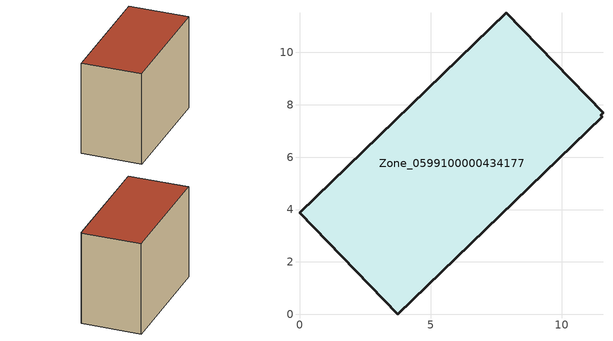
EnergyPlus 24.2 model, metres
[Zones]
Zone_0599100000434177
 floor ground (C_G): 11.54,7.55 3.76,0 0,3.88 7.88,11.52 11.58,7.7 11.49,7.61 z0
 wall outside (C_F): 0,3.88 3.76,0 11.54,7.55 11.49,7.61 11.58,7.7 7.88,11.52 0,3.88 z0:8.39
 roof outside (C_R): 3.76,0 11.54,7.55 11.49,7.61 11.58,7.7 7.88,11.52 0,3.88 z8.39
[BUILDING]
Pand.0599100000434177: North Axis=0; Terrain=City; Loads Convergence Tolerance Value=0.04; Temperature Convergence Tolerance Value=0.4; Solar Distribution=FullExterior; Maximum Number of Warmup Days=25; Minimum Number of Warmup Days=1
[Site:Location]
Rotterdam.The.Hague.AP_ZH_NLD Design_Conditions: Latitude=51.96; Longitude=4.45; Time Zone=1; Elevation=-4.5
[SITE:GROUNDTEMPERATURE:BUILDINGSURFACE]
18, 18, 18, 18, 18, 18, 18, 18, 18, 18, 18, 18
[MATERIAL] Thermal Absorptance=0.9; Solar Absorptance=0.7; Visible Absorptance=0.7
Name | Roughness | Thickness | Conductivity | Density | Specific Heat
G.TI.2006-2014 | MediumSmooth | 0.15 | 0.06 | 540 | 1210
F.TI.2006-2014 | Rough | 0.3 | 0.12 | 1920 | 840
R.TI.2006-2014 | MediumRough | 0.2 | 0.08 | 1500 | 1000
[CONSTRUCTION]
C_G: G.TI.2006-2014
C_F: F.TI.2006-2014
C_R: R.TI.2006-2014
[ZONE]
Zone_0599100000434177: Type=1; Multiplier=1; Ceiling Height=Autocalculate; Volume=Autocalculate; Floor Area=autocalculate; Part of Total Floor Area=Yes
[ZONEINFILTRATION:DESIGNFLOWRATE]
Infil_Zone_0599100000434177: Zone or ZoneList or Space or SpaceList=Zone_0599100000434177; Schedule=AlwaysOn; Design Flow Rate Calculation Method=Flow/Area; Flow Rate per Floor Area=0.0015; Constant Term Coefficient=1; Temperature Term Coefficient=0; Velocity Term Coefficient=0; Velocity Squared Term Coefficient=0
[HVACTEMPLATE:ZONE:IDEALLOADSAIRSYSTEM]
Zone_0599100000434177: Maximum Heating Supply Air Temperature=50; Minimum Cooling Supply Air Temperature=13; Maximum Heating Supply Air Humidity Ratio=0.0156; Minimum Cooling Supply Air Humidity Ratio=0.0077; Heating Limit=NoLimit; Cooling Limit=NoLimit; Dehumidification Control Type=ConstantSensibleHeatRatio; Cooling Sensible Heat Ratio=0.7; Dehumidification Setpoint=60; Humidification Control Type=None; Humidification Setpoint=30; Outdoor Air Method=None; Outdoor Air Flow Rate per Person=0.00944; Outdoor Air Flow Rate per Zone Floor Area=0; Outdoor Air Flow Rate per Zone=0; Demand Controlled Ventilation Type=None; Outdoor Air Economizer Type=NoEconomizer; Heat Recovery Type=None; Sensible Heat Recovery Effectiveness=0.7; Latent Heat Recovery Effectiveness=0.65
[ZONECONTROL:THERMOSTAT]
ThermostatControl_Zone_0599100000434177: Zone or ZoneList=Zone_0599100000434177; Control Type Schedule=DualSetpointControlType; Control 1=Thermostat_Zone_0599100000434177; Temperature Difference Between Cutout And Setpoint=0
[THERMOSTATSETPOINT:DUALSETPOINT]
Thermostat_Zone_0599100000434177: Heating Setpoint Temperature Schedule=HeatingSetpoint_Zone_0599100000434177; Cooling Setpoint Temperature Schedule=CoolingSetpoint_Zone_0599100000434177
[SCHEDULE:COMPACT]
HeatingSetpoint_Zone_0599100000434177: Through: 12/31, For: AllDays, Until: 24:00, 21
CoolingSetpoint_Zone_0599100000434177: Through: 12/31, For: AllDays, Until: 24:00, 24
DualSetpointControlType: Through: 12/31, For: AllDays, Until: 24:00, 4
AlwaysOn: Through: 12/31, For: AllDays, Until: 24:00, 1
